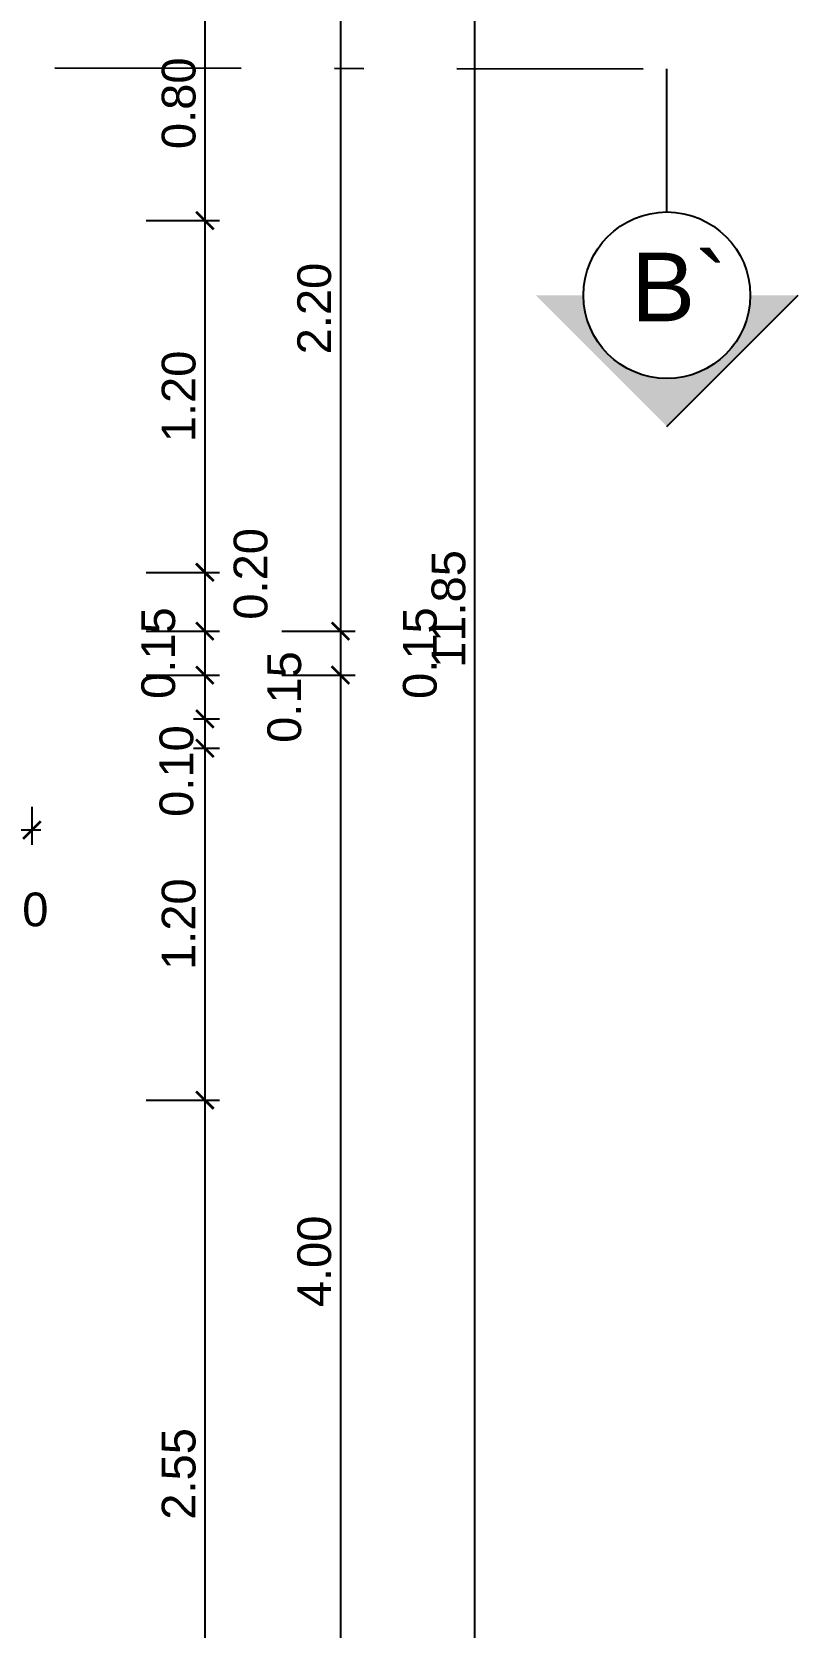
# Model space of a CAD drawing. Header units: feet. Extents: x -417 to 46, y -646 to -218.
# Drawn here: x -86.2 to -83.58, y -515.33 to -509.89 of the extents above; entities that cross this region are included whole.
import ezdxf

# ---------------------------------------------------------------- set-up
doc = ezdxf.new("R2010")
doc.units = ezdxf.units.FT
doc.header["$MEASUREMENT"] = 0
doc.linetypes.add('DASHDOT', pattern=[25.4, 12.7, -6.35, 0, -6.35])
for name, color, linetype in [('DIM', 10, 'Continuous'), ('GRDUTIY', 5, 'Continuous'), ('TEXXT', 8, 'Continuous')]:
    doc.layers.add(name, color=color, linetype=linetype)
doc.layers.add('DIM-COTAS', color=1, linetype='Continuous', lineweight=5)
doc.styles.add('DAMIAN', font='arial.ttf', dxfattribs={"height": 0.12})
doc.styles.get("Standard").update_dxf_attribs({"font": 'arial.ttf', "height": 0.115})
doc.dimstyles.new('KEILY', dxfattribs={"dimtxt": 0.115, "dimasz": 0.06, "dimexe": 0.05, "dimexo": 0.2, "dimgap": 0.03, "dimtad": 1, "dimzin": 1, "dimdsep": 46, "dimtxsty": 'Standard', "dimblk": 'ARCHTICK', "dimcen": 2.5, "dimdle": 0.03, "dimclrd": 256, "dimclre": 256, "dimclrt": 7, "dimadec": 0, "dimazin": 0, "dimtfac": 1, "dimtmove": 2, "dimatfit": 3, "dimfxl": 0.2, "dimfxlon": 1, "dimtolj": 1, "dimtzin": 1, "dimarcsym": 0})

# ---------------------------------------------------------------- blocks, each defined once
blk = doc.blocks.new('_ArchTick')
at = {"layer": 'DIM-COTAS', "color": 0, "const_width": 0.15}
blk.add_lwpolyline([(-0.5, -0.5), (0.5, 0.5)], dxfattribs=at)
blk = doc.blocks.new('*D2185')
at = {"layer": 'Defpoints', "color": 0, "transparency": 16777216}
for p in [(-86.19536358657916, -509.7350005263695), (-86.04536358657913, -510.5350005263694), (-85.60604819504573, -510.5350005263694)]:
    blk.add_point(p, dxfattribs=at)
at = {"layer": 'DIM', "lineweight": -2, "transparency": 16777216}
for p, q in [((-85.60604819504573, -509.7050005263695), (-85.60604819504573, -510.5650005263694)), ((-85.80604819504573, -509.7350005263695), (-85.55604819504573, -509.7350005263695)), ((-85.80604819504573, -510.5350005263694), (-85.55604819504573, -510.5350005263694))]:
    blk.add_line(p, q, dxfattribs=at)
at = {"layer": 'DIM', "lineweight": -2, "transparency": 16777216, "xscale": 0.06, "yscale": 0.06, "zscale": 0.06}
for p, rotation in [((-85.60604819504573, -509.7350005263695), 90), ((-85.60604819504573, -510.5350005263694), 270)]:
    blk.add_blockref('_ArchTick', p, dxfattribs=dict(at, rotation=rotation))
at = {"layer": 'DIM', "color": 7, "transparency": 16777216, "insert": (-85.69476408863363, -510.1350005263695), "char_height": 0.115, "attachment_point": 5, "rotation": 90}
blk.add_mtext('\\A1;0.80', dxfattribs=at)
blk = doc.blocks.new('*D2186')
at = {"layer": 'Defpoints', "color": 0, "transparency": 16777216}
for p in [(-86.04536358657913, -510.5350005263694), (-86.04536397967297, -511.7350002096902), (-85.60604819504573, -511.7350002096902)]:
    blk.add_point(p, dxfattribs=at)
at = {"layer": 'DIM', "lineweight": -2, "transparency": 16777216}
for p, q in [((-85.60604819504573, -510.5050005263694), (-85.60604819504573, -511.7650002096902)), ((-85.80604819504573, -510.5350005263694), (-85.55604819504573, -510.5350005263694)), ((-85.80604819504573, -511.7350002096902), (-85.55604819504573, -511.7350002096902))]:
    blk.add_line(p, q, dxfattribs=at)
at = {"layer": 'DIM', "lineweight": -2, "transparency": 16777216, "xscale": 0.06, "yscale": 0.06, "zscale": 0.06}
for p, rotation in [((-85.60604819504573, -510.5350005263694), 90), ((-85.60604819504573, -511.7350002096902), 270)]:
    blk.add_blockref('_ArchTick', p, dxfattribs=dict(at, rotation=rotation))
at = {"layer": 'DIM', "color": 7, "transparency": 16777216, "insert": (-85.69476408863363, -511.1350003680298), "char_height": 0.115, "attachment_point": 5, "rotation": 90}
blk.add_mtext('\\A1;1.20', dxfattribs=at)
blk = doc.blocks.new('*D2187')
at = {"layer": 'Defpoints', "color": 0, "transparency": 16777216}
for p in [(-86.04536397967297, -511.7350002096902), (-86.19456525805941, -511.9354365416905), (-85.60604819504573, -511.9354365416905)]:
    blk.add_point(p, dxfattribs=at)
at = {"layer": 'DIM', "lineweight": -2, "transparency": 16777216}
for p, q in [((-85.60604819504573, -511.7050002096902), (-85.60604819504573, -511.9654365416905)), ((-85.80604819504573, -511.7350002096902), (-85.55604819504573, -511.7350002096902)), ((-85.80604819504573, -511.9354365416905), (-85.55604819504573, -511.9354365416905))]:
    blk.add_line(p, q, dxfattribs=at)
at = {"layer": 'DIM', "lineweight": -2, "transparency": 16777216, "xscale": 0.06, "yscale": 0.06, "zscale": 0.06}
for p, rotation in [((-85.60604819504573, -511.7350002096902), 90), ((-85.60604819504573, -511.9354365416905), 270)]:
    blk.add_blockref('_ArchTick', p, dxfattribs=dict(at, rotation=rotation))
at = {"layer": 'DIM', "color": 7, "transparency": 16777216, "insert": (-85.44977943651917, -511.7401635643935), "char_height": 0.115, "attachment_point": 5, "rotation": 90}
blk.add_mtext('\\A1;0.20', dxfattribs=at)
blk = doc.blocks.new('*D2188')
at = {"layer": 'Defpoints', "color": 0, "transparency": 16777216}
for p in [(-86.19456525805941, -511.9354365416905), (-86.19536358657899, -512.0854365416907), (-85.60604819504573, -512.0854365416907)]:
    blk.add_point(p, dxfattribs=at)
at = {"layer": 'DIM', "lineweight": -2, "transparency": 16777216}
for p, q in [((-85.80604819504573, -511.9354365416905), (-85.55604819504573, -511.9354365416905)), ((-85.60604819504573, -511.9054365416906), (-85.60604819504573, -512.1154365416907)), ((-85.80604819504573, -512.0854365416907), (-85.55604819504573, -512.0854365416907))]:
    blk.add_line(p, q, dxfattribs=at)
at = {"layer": 'DIM', "lineweight": -2, "transparency": 16777216, "xscale": 0.06, "yscale": 0.06, "zscale": 0.06}
for p, rotation in [((-85.60604819504573, -511.9354365416905), 90), ((-85.60604819504573, -512.0854365416907), 270)]:
    blk.add_blockref('_ArchTick', p, dxfattribs=dict(at, rotation=rotation))
at = {"layer": 'DIM', "color": 7, "transparency": 16777216, "insert": (-85.7643125035342, -512.0104365416905), "char_height": 0.115, "attachment_point": 5, "rotation": 90}
blk.add_mtext('\\A1;0.15', dxfattribs=at)
blk = doc.blocks.new('*D2189')
at = {"layer": 'Defpoints', "color": 0, "transparency": 16777216}
for p in [(-86.19536358657899, -512.0854365416907), (-85.84536358657978, -512.2350005263695), (-85.60604819504573, -512.2350005263695)]:
    blk.add_point(p, dxfattribs=at)
at = {"layer": 'DIM', "lineweight": -2, "transparency": 16777216}
for p, q in [((-85.80604819504573, -512.0854365416907), (-85.55604819504573, -512.0854365416907)), ((-85.60604819504573, -512.0554365416907), (-85.60604819504573, -512.2650005263695)), ((-85.64536358657978, -512.2350005263695), (-85.55604819504573, -512.2350005263695))]:
    blk.add_line(p, q, dxfattribs=at)
at = {"layer": 'DIM', "lineweight": -2, "transparency": 16777216, "xscale": 0.06, "yscale": 0.06, "zscale": 0.06}
for p, rotation in [((-85.60604819504573, -512.0854365416907), 90), ((-85.60604819504573, -512.2350005263695), 270)]:
    blk.add_blockref('_ArchTick', p, dxfattribs=dict(at, rotation=rotation))
at = {"layer": 'DIM', "color": 7, "transparency": 16777216, "insert": (-85.33490051428166, -512.16021853403), "char_height": 0.115, "attachment_point": 5, "rotation": 90}
blk.add_mtext('\\A1;0.15', dxfattribs=at)
blk = doc.blocks.new('*D2190')
at = {"layer": 'Defpoints', "color": 0, "transparency": 16777216}
for p in [(-85.84536358657978, -512.2350005263695), (-85.84536358658, -512.3350005263699), (-85.60604819504573, -512.3350005263699)]:
    blk.add_point(p, dxfattribs=at)
at = {"layer": 'DIM', "lineweight": -2, "transparency": 16777216}
for p, q in [((-85.60604819504573, -512.2050005263695), (-85.60604819504573, -512.3650005263698)), ((-85.64536358657978, -512.2350005263695), (-85.55604819504573, -512.2350005263695)), ((-85.64536358658, -512.3350005263699), (-85.55604819504573, -512.3350005263699))]:
    blk.add_line(p, q, dxfattribs=at)
at = {"layer": 'DIM', "lineweight": -2, "transparency": 16777216, "xscale": 0.06, "yscale": 0.06, "zscale": 0.06}
for p, rotation in [((-85.60604819504573, -512.2350005263695), 90), ((-85.60604819504573, -512.3350005263699), 270)]:
    blk.add_blockref('_ArchTick', p, dxfattribs=dict(at, rotation=rotation))
at = {"layer": 'DIM', "color": 7, "transparency": 16777216, "insert": (-85.70244792465013, -512.4127087635859), "char_height": 0.115, "attachment_point": 5, "rotation": 90}
blk.add_mtext('\\A1;0.10', dxfattribs=at)
blk = doc.blocks.new('*D2194')
at = {"layer": 'Defpoints', "color": 0, "transparency": 16777216}
for p in [(-85.84536358658, -512.3350005263699), (-86.04536358657901, -513.5350005263693), (-85.60604819504573, -513.5350005263693)]:
    blk.add_point(p, dxfattribs=at)
at = {"layer": 'DIM', "lineweight": -2, "transparency": 16777216}
for p, q in [((-85.60604819504573, -512.3050005263699), (-85.60604819504573, -513.5650005263693)), ((-85.64536358658, -512.3350005263699), (-85.55604819504573, -512.3350005263699)), ((-85.80604819504573, -513.5350005263693), (-85.55604819504573, -513.5350005263693))]:
    blk.add_line(p, q, dxfattribs=at)
at = {"layer": 'DIM', "lineweight": -2, "transparency": 16777216, "xscale": 0.06, "yscale": 0.06, "zscale": 0.06}
for p, rotation in [((-85.60604819504573, -512.3350005263699), 90), ((-85.60604819504573, -513.5350005263693), 270)]:
    blk.add_blockref('_ArchTick', p, dxfattribs=dict(at, rotation=rotation))
at = {"layer": 'DIM', "color": 7, "transparency": 16777216, "insert": (-85.69476408863363, -512.9350005263695), "char_height": 0.115, "attachment_point": 5, "rotation": 90}
blk.add_mtext('\\A1;1.20', dxfattribs=at)
blk = doc.blocks.new('*D2195')
at = {"layer": 'Defpoints', "color": 0, "transparency": 16777216}
for p in [(-86.04536358657901, -513.5350005263693), (-86.19536358657888, -516.0850005263693), (-85.60604819504573, -516.0850005263693)]:
    blk.add_point(p, dxfattribs=at)
at = {"layer": 'DIM', "lineweight": -2, "transparency": 16777216}
for p, q in [((-85.60604819504573, -513.5050005263694), (-85.60604819504573, -516.1150005263693)), ((-85.80604819504573, -513.5350005263693), (-85.55604819504573, -513.5350005263693)), ((-85.80604819504573, -516.0850005263693), (-85.55604819504573, -516.0850005263693))]:
    blk.add_line(p, q, dxfattribs=at)
at = {"layer": 'DIM', "lineweight": -2, "transparency": 16777216, "xscale": 0.06, "yscale": 0.06, "zscale": 0.06}
for p, rotation in [((-85.60604819504573, -513.5350005263693), 90), ((-85.60604819504573, -516.0850005263693), 270)]:
    blk.add_blockref('_ArchTick', p, dxfattribs=dict(at, rotation=rotation))
at = {"layer": 'DIM', "color": 7, "transparency": 16777216, "insert": (-85.69476408863363, -514.8100005263693), "char_height": 0.115, "attachment_point": 5, "rotation": 90}
blk.add_mtext('\\A1;2.55', dxfattribs=at)
blk = doc.blocks.new('*D2202')
at = {"layer": 'Defpoints', "color": 0, "transparency": 16777216}
for p in [(-85.55604819504572, -509.7350005263695), (-85.55604819504572, -511.9354365416905), (-85.14409347763733, -511.9354365416905)]:
    blk.add_point(p, dxfattribs=at)
at = {"layer": 'DIM', "lineweight": -2, "transparency": 16777216}
for p, q in [((-85.14409347763733, -509.7050005263695), (-85.14409347763733, -511.9654365416905)), ((-85.34409347763733, -509.7350005263695), (-85.09409347763733, -509.7350005263695)), ((-85.34409347763733, -511.9354365416905), (-85.09409347763733, -511.9354365416905))]:
    blk.add_line(p, q, dxfattribs=at)
at = {"layer": 'DIM', "lineweight": -2, "transparency": 16777216, "xscale": 0.06, "yscale": 0.06, "zscale": 0.06}
for p, rotation in [((-85.14409347763733, -509.7350005263695), 90), ((-85.14409347763733, -511.9354365416905), 270)]:
    blk.add_blockref('_ArchTick', p, dxfattribs=dict(at, rotation=rotation))
at = {"layer": 'DIM', "color": 7, "transparency": 16777216, "insert": (-85.23280937122523, -510.83521853403), "char_height": 0.115, "attachment_point": 5, "rotation": 90}
blk.add_mtext('\\A1;2.20', dxfattribs=at)
blk = doc.blocks.new('*D2203')
at = {"layer": 'Defpoints', "color": 0, "transparency": 16777216}
for p in [(-85.55604819504572, -511.9354365416905), (-85.55604819504572, -512.0854365416907), (-85.14409347763733, -512.0854365416907)]:
    blk.add_point(p, dxfattribs=at)
at = {"layer": 'DIM', "lineweight": -2, "transparency": 16777216}
for p, q in [((-85.34409347763733, -511.9354365416905), (-85.09409347763733, -511.9354365416905)), ((-85.14409347763733, -511.9054365416906), (-85.14409347763733, -512.1154365416907)), ((-85.34409347763733, -512.0854365416907), (-85.09409347763733, -512.0854365416907))]:
    blk.add_line(p, q, dxfattribs=at)
at = {"layer": 'DIM', "lineweight": -2, "transparency": 16777216, "xscale": 0.06, "yscale": 0.06, "zscale": 0.06}
for p, rotation in [((-85.14409347763733, -511.9354365416905), 90), ((-85.14409347763733, -512.0854365416907), 270)]:
    blk.add_blockref('_ArchTick', p, dxfattribs=dict(at, rotation=rotation))
at = {"layer": 'DIM', "color": 7, "transparency": 16777216, "insert": (-84.87294579687325, -512.0104365416906), "char_height": 0.115, "attachment_point": 5, "rotation": 90}
blk.add_mtext('\\A1;0.15', dxfattribs=at)
blk = doc.blocks.new('*D2204')
at = {"layer": 'Defpoints', "color": 0, "transparency": 16777216}
for p in [(-85.55604819504572, -512.0854365416907), (-85.55604819504572, -516.0850005263693), (-85.14409347763733, -516.0850005263693)]:
    blk.add_point(p, dxfattribs=at)
at = {"layer": 'DIM', "lineweight": -2, "transparency": 16777216}
for p, q in [((-85.34409347763733, -512.0854365416907), (-85.09409347763733, -512.0854365416907)), ((-85.14409347763733, -512.0554365416907), (-85.14409347763733, -516.1150005263693)), ((-85.34409347763733, -516.0850005263693), (-85.09409347763733, -516.0850005263693))]:
    blk.add_line(p, q, dxfattribs=at)
at = {"layer": 'DIM', "lineweight": -2, "transparency": 16777216, "xscale": 0.06, "yscale": 0.06, "zscale": 0.06}
for p, rotation in [((-85.14409347763733, -512.0854365416907), 90), ((-85.14409347763733, -516.0850005263693), 270)]:
    blk.add_blockref('_ArchTick', p, dxfattribs=dict(at, rotation=rotation))
at = {"layer": 'DIM', "color": 7, "transparency": 16777216, "insert": (-85.23280937122523, -514.08521853403), "char_height": 0.115, "attachment_point": 5, "rotation": 90}
blk.add_mtext('\\A1;4.00', dxfattribs=at)
blk = doc.blocks.new('*D2207')
at = {"layer": 'Defpoints', "color": 0, "transparency": 16777216}
for p in [(-85.09409347763734, -505.9350005263694), (-84.68684362954076, -505.9350005263694), (-85.09409347763733, -517.7850005263701)]:
    blk.add_point(p, dxfattribs=at)
at = {"layer": 'DIM', "lineweight": -2, "transparency": 16777216}
for p, q in [((-84.88684362954076, -505.9350005263694), (-84.63684362954076, -505.9350005263694)), ((-84.68684362954076, -517.8150005263701), (-84.68684362954076, -505.9050005263694)), ((-84.88684362954076, -517.7850005263701), (-84.63684362954076, -517.7850005263701))]:
    blk.add_line(p, q, dxfattribs=at)
at = {"layer": 'DIM', "lineweight": -2, "transparency": 16777216, "xscale": 0.06, "yscale": 0.06, "zscale": 0.06}
for p, rotation in [((-84.68684362954076, -505.9350005263694), 90), ((-84.68684362954076, -517.7850005263701), 270)]:
    blk.add_blockref('_ArchTick', p, dxfattribs=dict(at, rotation=rotation))
at = {"layer": 'DIM', "color": 7, "transparency": 16777216, "insert": (-84.77555952312866, -511.8600005263697), "char_height": 0.115, "attachment_point": 5, "rotation": 90}
blk.add_mtext('\\A1;11.85', dxfattribs=at)
blk = doc.blocks.new('*D2464')
at = {"layer": 'Defpoints', "color": 0, "transparency": 16777216}
for p in [(-86.39536397967427, -512.33500020969), (-86.19536358658085, -512.3350005263699), (-86.39536397967427, -512.6142739634943)]:
    blk.add_point(p, dxfattribs=at)
at = {"layer": 'DIM', "lineweight": -2, "transparency": 16777216}
for p, q in [((-86.39536397967427, -512.53500020969), (-86.39536397967427, -512.6642739634942)), ((-86.19536358658085, -512.5350005263699), (-86.19536358658085, -512.6642739634942)), ((-86.16536358658085, -512.6142739634943), (-86.42536397967427, -512.6142739634943))]:
    blk.add_line(p, q, dxfattribs=at)
at = {"layer": 'DIM', "lineweight": -2, "transparency": 16777216, "xscale": 0.06, "yscale": 0.06, "zscale": 0.06, "rotation": 180}
blk.add_blockref('_ArchTick', (-86.39536397967427, -512.6142739634943), dxfattribs=at)
at = {"layer": 'DIM', "lineweight": -2, "transparency": 16777216, "xscale": 0.06, "yscale": 0.06, "zscale": 0.06}
blk.add_blockref('_ArchTick', (-86.19536358658085, -512.6142739634943), dxfattribs=at)
at = {"layer": 'DIM', "color": 7, "transparency": 16777216, "insert": (-86.29536378312756, -512.8854216442583), "char_height": 0.115, "attachment_point": 5}
blk.add_mtext('\\A1;0.20', dxfattribs=at)

msp = doc.modelspace()

# ---------------------------------------------------------------- hatches: boundary and pattern name
at = {"layer": 'GRDUTIY'}
h = msp.add_hatch(color=256, dxfattribs=at)
edge = h.paths.add_edge_path()
edge.add_line((-84.31582341041465, -510.7897935636772), (-84.47874065024624, -510.7897935636772))
edge.add_line((-84.47874065024624, -510.7897935636772), (-84.03185191242918, -511.2373619213701))
edge.add_line((-84.03185191242918, -511.2373619213701), (-83.58496317461211, -510.7897935636772))
edge.add_line((-83.58496317461211, -510.7897935636772), (-83.7478804144437, -510.7897935636772))
edge.add_ellipse((-84.03185191242918, -510.7897935636772), major_axis=(0.2007981718885526, -0.2007981718885527), ratio=0.999999999999962, start_angle=225.0000000000011, end_angle=405.0000000000011, ccw=False)

# ---------------------------------------------------------------- linework, layer by layer
at = {"layer": 'GRDUTIY', "color": 8, "linetype": 'DASHDOT', "ltscale": 0.05}
msp.add_line((-110.7774478468791, -509.9706895060733), (-84.03185191242918, -510.0176942401887), dxfattribs=at)
at = {"layer": 'GRDUTIY', "color": 8, "linetype": 'DASHDOT'}
msp.add_line((-84.03185191242918, -510.5058220656917), (-84.03185191242918, -510.0176942401924), dxfattribs=at)
at = {"layer": 'GRDUTIY'}
msp.add_line((-84.03187497125944, -511.2373619213701), (-83.58498623344238, -510.7897935636772), dxfattribs=at)
at = {"layer": 'GRDUTIY', "color": 3}
msp.add_circle((-84.03185191242918, -510.7897935636772), 0.2839714979845127, dxfattribs=at)

# ---------------------------------------------------------------- texts
at = {"layer": 'TEXXT', "insert": (-84.15353956755533, -510.6444692755883), "char_height": 0.234, "width": 3.63, "attachment_point": 1, "style": 'DAMIAN'}
msp.add_mtext('B`', dxfattribs=at)

# ---------------------------------------------------------------- dimensions: what is measured, and where the dimension line sits
at = {"layer": 'DIM'}
for base, p1, p2, angle, picture, middle in [((-84.68684362954076, -505.9350005263694), (-85.09409347763733, -517.7850005263701), (-85.09409347763734, -505.9350005263694), 90, '*D2207', (-84.77555952312866, -511.8600005263697)), ((-85.60604819504573, -510.5350005263694), (-86.19536358657916, -509.7350005263695), (-86.04536358657913, -510.5350005263694), 90, '*D2185', (-85.69476408863363, -510.1350005263695)), ((-85.14409347763733, -511.9354365416905), (-85.55604819504572, -509.7350005263695), (-85.55604819504572, -511.9354365416905), 90, '*D2202', (-85.23280937122523, -510.83521853403)), ((-85.60604819504573, -511.7350002096902), (-86.04536358657913, -510.5350005263694), (-86.04536397967297, -511.7350002096902), 90, '*D2186', (-85.69476408863363, -511.1350003680298)), ((-85.14409347763733, -512.0854365416907), (-85.55604819504572, -511.9354365416905), (-85.55604819504572, -512.0854365416907), 90, '*D2203', (-84.87294579687325, -512.0104365416906)), ((-85.60604819504573, -512.2350005263695), (-86.19536358657899, -512.0854365416907), (-85.84536358657978, -512.2350005263695), 90, '*D2189', (-85.33490051428166, -512.16021853403)), ((-85.14409347763733, -516.0850005263693), (-85.55604819504572, -512.0854365416907), (-85.55604819504572, -516.0850005263693), 90, '*D2204', (-85.23280937122523, -514.08521853403)), ((-85.60604819504573, -513.5350005263693), (-85.84536358658, -512.3350005263699), (-86.04536358657901, -513.5350005263693), 90, '*D2194', (-85.69476408863363, -512.9350005263695)), ((-86.39536397967427, -512.6142739634943), (-86.19536358658085, -512.3350005263699), (-86.39536397967427, -512.33500020969), 180, '*D2464', (-86.29536378312756, -512.8854216442583)), ((-85.60604819504573, -516.0850005263693), (-86.04536358657901, -513.5350005263693), (-86.19536358657888, -516.0850005263693), 90, '*D2195', (-85.69476408863363, -514.8100005263693))]:
    dim = msp.add_linear_dim(base=base, p1=p1, p2=p2, angle=angle, dimstyle='KEILY', dxfattribs=at)
    dim.commit()
    dim.dimension.update_dxf_attribs({"geometry": picture, "text_midpoint": middle})
for base, p1, p2, picture, middle in [((-85.60604819504573, -511.9354365416905), (-86.04536397967297, -511.7350002096902), (-86.19456525805941, -511.9354365416905), '*D2187', (-85.44977943651917, -511.7401635643935)), ((-85.60604819504573, -512.0854365416907), (-86.19456525805941, -511.9354365416905), (-86.19536358657899, -512.0854365416907), '*D2188', (-85.7643125035342, -512.0104365416905)), ((-85.60604819504573, -512.3350005263699), (-85.84536358657978, -512.2350005263695), (-85.84536358658, -512.3350005263699), '*D2190', (-85.70244792465013, -512.4127087635859))]:
    dim = msp.add_linear_dim(base=base, p1=p1, p2=p2, angle=90, dimstyle='KEILY', dxfattribs=at)
    dim.commit()
    dim.dimension.update_dxf_attribs({"geometry": picture, "text_midpoint": middle, "dimtype": 160})

doc.saveas('drawing.dxf')
